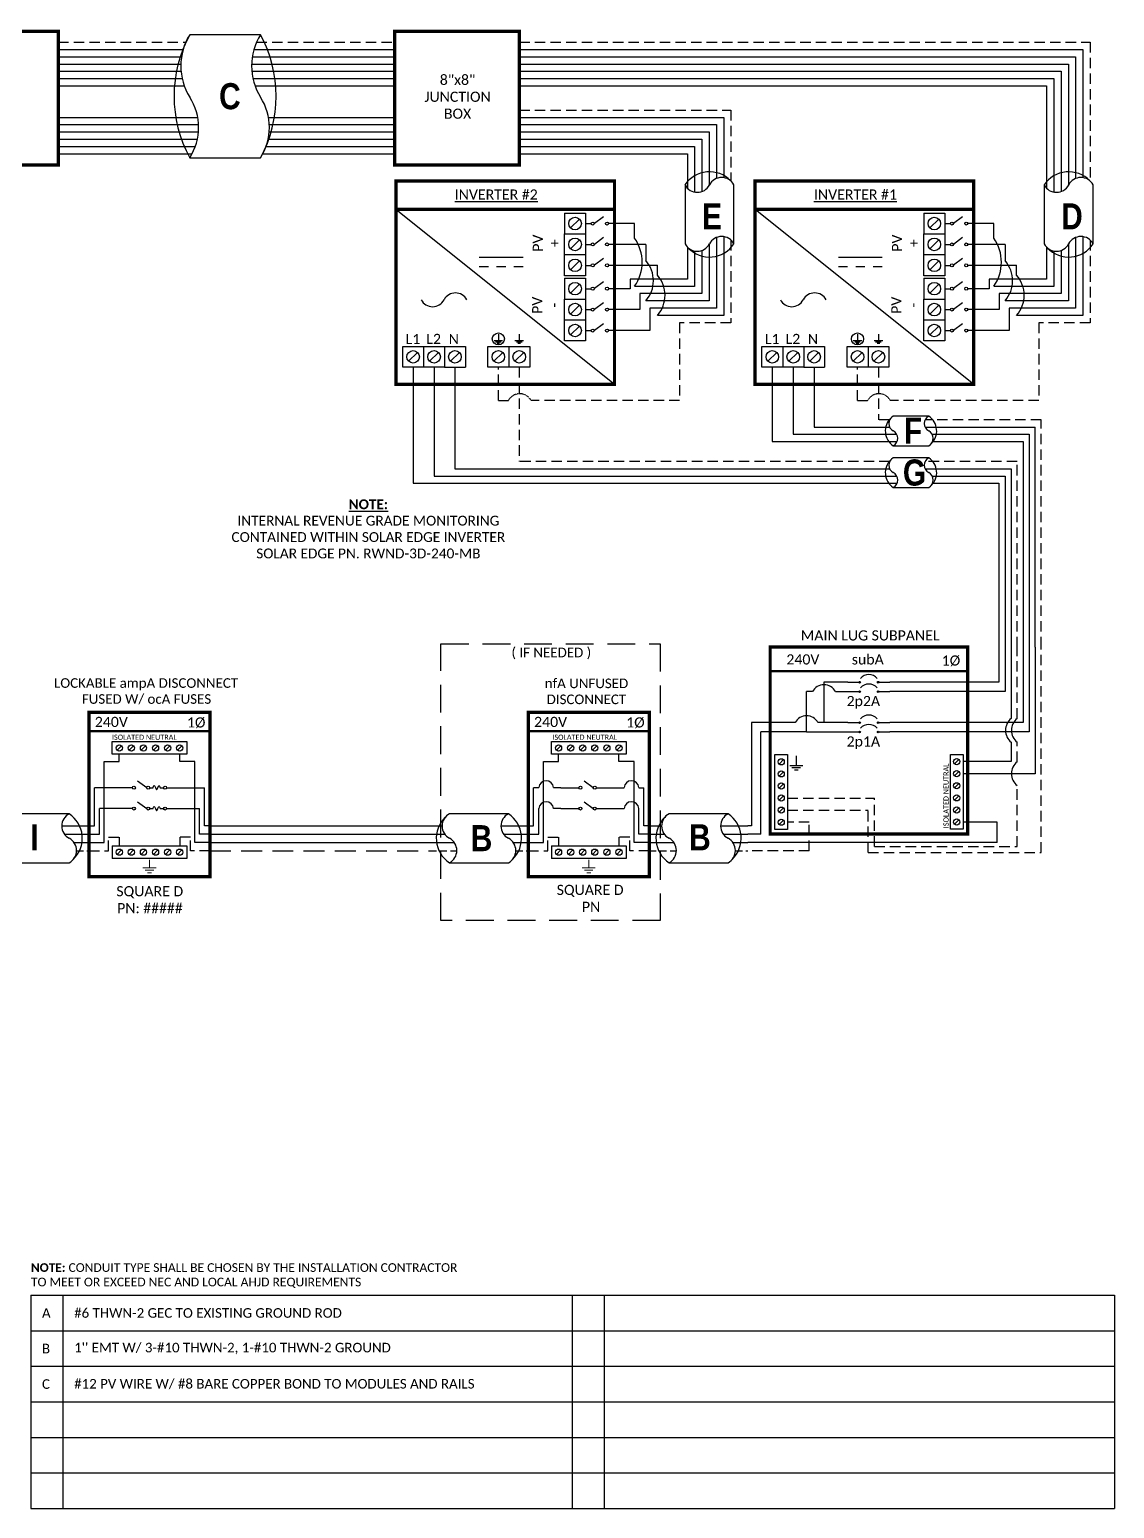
# Model space of a CAD drawing. Header units: feet. Extents: x 17955 to 18586, y 14547 to 15104.
# Drawn here: x 18195 to 18586, y 14547 to 15080 of the extents above; entities that cross this region are included whole.
import ezdxf

# ---------------------------------------------------------------- set-up
doc = ezdxf.new("R2010")
doc.units = ezdxf.units.FT
doc.header["$MEASUREMENT"] = 0
doc.linetypes.add('DASHED', pattern=[0.75, 0.5, -0.25])
doc.linetypes.add('HIDDEN', pattern=[0.375, 0.25, -0.125])
for name, color, linetype in [('ONE LINE BLOCKS', 7, 'Continuous'), ('TABLES', 7, 'Continuous'), ('TEXT', 7, 'Continuous'), ('Z - TITLEBLOCK TXT', 7, 'Continuous')]:
    doc.layers.add(name, color=color, linetype=linetype)
doc.styles.add('ONE LINE TXT', font='techb___.ttf')
doc.styles.get("Standard").update_dxf_attribs({"font": 'calibri.ttf'})

# ---------------------------------------------------------------- blocks, each defined once
blk = doc.blocks.new('2inverterSub')
at = {"layer": 'ONE LINE BLOCKS', "linetype": 'Continuous'}
h = blk.add_hatch(color=1, dxfattribs=at)
h.dxf.hatch_style = 1
edge = h.paths.add_edge_path()
edge.add_arc((40.28, 60.73), 0.291, 0, 360)
h = blk.add_hatch(color=1, dxfattribs=at)
h.dxf.hatch_style = 1
edge = h.paths.add_edge_path()
edge.add_arc((46.96, 60.73), 0.291, 0, 360)
h = blk.add_hatch(color=1, dxfattribs=at)
h.dxf.hatch_style = 1
edge = h.paths.add_edge_path()
edge.add_arc((40.28, 57.35), 0.291, 0, 360)
h = blk.add_hatch(color=1, dxfattribs=at)
h.dxf.hatch_style = 1
edge = h.paths.add_edge_path()
edge.add_arc((46.96, 57.35), 0.291, 0, 360)
h = blk.add_hatch(color=1, dxfattribs=at)
h.dxf.hatch_style = 1
edge = h.paths.add_edge_path()
edge.add_arc((40.28, 46.17), 0.291, 0, 360)
h = blk.add_hatch(color=1, dxfattribs=at)
h.dxf.hatch_style = 1
edge = h.paths.add_edge_path()
edge.add_arc((40.28, 42.79), 0.291, 0, 360)
h = blk.add_hatch(color=1, dxfattribs=at)
h.dxf.hatch_style = 1
edge = h.paths.add_edge_path()
edge.add_arc((46.96, 46.17), 0.291, 0, 360)
h = blk.add_hatch(color=1, dxfattribs=at)
h.dxf.hatch_style = 1
edge = h.paths.add_edge_path()
edge.add_arc((46.96, 42.79), 0.291, 0, 360)
at = {"color": 7, "linetype": 'Continuous'}
for p, q in [((90.5, 73.37), (90.5, 60.73)), ((99.2, 73.37), (99.2, 46.17)), ((36.09, 60.73), (27.43, 60.73)), ((27.43, 60.73), (27.43, 46.17)), ((90.5, 60.73), (51.15, 60.73)), ((17.02, 46.17), (1.34, 46.17)), ((1.34, 46.17), (1.34, 9)), ((36.09, 46.17), (25.26, 46.17)), ((99.2, 46.17), (51.15, 46.17)), ((1.34, 9), (0, 9))]:
    blk.add_line(p, q, dxfattribs=at)
at = {"color": 10, "linetype": 'Continuous'}
for p, q in [((92.67, 73.37), (92.67, 57.35)), ((101.37, 73.37), (101.37, 42.79)), ((21.14, 42.79), (21.14, 57.35)), ((23.31, 57.35), (21.14, 57.35)), ((31.55, 57.35), (36.09, 57.35)), ((92.67, 57.35), (51.15, 57.35)), ((21.14, 42.79), (4.63, 42.79)), ((4.63, 6), (4.63, 42.79)), ((21.14, 42.79), (36.09, 42.79)), ((101.37, 42.79), (51.15, 42.79)), ((4.63, 6), (0, 6))]:
    blk.add_line(p, q, dxfattribs=at)
at = {"color": 253, "linetype": 'Continuous'}
for p, q in [((94.85, 73.37), (94.85, 47.66)), ((103.55, 73.37), (103.55, 27.76)), ((94.85, 39.1), (94.85, 32.11)), ((94.85, 32.11), (77.54, 32.11)), ((103.55, 27.76), (77.54, 27.76)), ((89.88, 10.36), (77.54, 10.36)), ((89.88, 3), (89.88, 10.36)), ((89.88, 3), (0, 3))]:
    blk.add_line(p, q, dxfattribs=at)
at = {"color": 10, "linetype": 'Continuous'}
blk.add_arc((27.43, 55.19), 4.65, 27.6639, 152.3361, dxfattribs=at)
at = {"color": 7, "linetype": 'Continuous'}
blk.add_arc((21.14, 44.01), 4.65, 27.6639, 152.3361, dxfattribs=at)
at = {"color": 253, "linetype": 'Continuous'}
blk.add_arc((98.43, 43.38), 5.58, 129.9215, 230.0785, dxfattribs=at)
at = {"layer": 'ONE LINE BLOCKS', "lineweight": 50}
blk.add_line((8.04, 64.67), (79.2, 64.67), dxfattribs=at)
at = {"layer": 'ONE LINE BLOCKS', "lineweight": 50, "const_width": 1.19}
blk.add_lwpolyline([(8.04, 6.01), (8.04, 73.37), (79.2, 73.37), (79.2, 6.01)], close=True, dxfattribs=at)
at = {"layer": 'TEXT', "color": 92, "linetype": 'HIDDEN', "ltscale": 15}
for p, q in [((97.02, 47.66), (97.02, 73.37)), ((105.72, -0.66), (105.72, 73.37)), ((97.02, 32.03), (97.02, 39.1)), ((97.02, 1.52), (97.02, 23.48)), ((14.31, 18.99), (45.6, 18.99)), ((45.6, 1.52), (45.6, 18.99)), ((14.31, 14.64), (43.39, 14.64)), ((43.39, -0.66), (43.39, 14.64)), ((22.14, 10.28), (14.31, 10.28)), ((22.14, 0), (22.14, 10.28)), ((22.14, 0), (0, 0)), ((45.6, 1.52), (97.02, 1.52)), ((43.39, -0.66), (105.72, -0.66))]:
    blk.add_line(p, q, dxfattribs=at)
at = {"layer": 'TEXT', "color": 92, "linetype": 'HIDDEN', "flags": 128}
for points in [[(17.42, 34.26), (17.42, 30.76)], [(15.08, 30.76), (19.76, 30.76)], [(18.95, 29.89), (15.89, 29.89)], [(18.13, 29.02), (16.7, 29.02)]]:
    blk.add_lwpolyline(points, dxfattribs=at)
at = {"layer": 'TEXT', "color": 92, "linetype": 'Continuous', "ltscale": 4}
for centre in [(100.49, 43.38), (100.49, 27.76)]:
    blk.add_arc(centre, 5.51, 129.059, 230.941, dxfattribs=at)
at = {"layer": 'Z - TITLEBLOCK TXT', "color": 1, "linetype": 'Continuous'}
for p, q in [((9.77, 7.69), (9.77, 34.63)), ((9.77, 34.63), (14.31, 34.63)), ((14.31, 34.63), (14.31, 7.69)), ((73, 7.76), (73, 34.71)), ((73, 34.71), (77.54, 34.71)), ((77.54, 34.71), (77.54, 7.76)), ((14.31, 7.69), (9.77, 7.69)), ((77.54, 7.76), (73, 7.76))]:
    blk.add_line(p, q, dxfattribs=at)
at = {"layer": 'Z - TITLEBLOCK TXT', "color": 4, "linetype": 'Continuous'}
for p, q in [((12.83, 32.82), (11.25, 31.25)), ((76.06, 32.9), (74.49, 31.32)), ((12.83, 28.47), (11.25, 26.9)), ((76.06, 28.54), (74.49, 26.97)), ((12.83, 24.12), (11.25, 22.55)), ((76.06, 24.19), (74.49, 22.62)), ((12.83, 19.77), (11.25, 18.2)), ((76.06, 19.84), (74.49, 18.27)), ((12.83, 15.42), (11.25, 13.85)), ((12.83, 11.07), (11.25, 9.5)), ((76.06, 15.49), (74.49, 13.92)), ((76.06, 11.14), (74.49, 9.57))]:
    blk.add_line(p, q, dxfattribs=at)
at = {"layer": 'Z - TITLEBLOCK TXT', "color": 1, "linetype": 'Continuous', "flags": 128}
for points in [[(36.09, 60.73), (40.28, 60.73)], [(36.09, 60.73), (40.28, 60.73)], [(46.96, 60.73), (51.15, 60.73)], [(36.09, 57.35), (40.28, 57.35)], [(36.09, 57.35), (40.28, 57.35)], [(46.96, 57.35), (51.15, 57.35)], [(36.09, 46.17), (40.28, 46.17)], [(36.09, 46.17), (40.28, 46.17)], [(36.09, 42.79), (40.28, 42.79)], [(36.09, 42.79), (40.28, 42.79)], [(46.96, 46.17), (51.15, 46.17)], [(46.96, 42.79), (51.15, 42.79)]]:
    blk.add_lwpolyline(points, dxfattribs=at)
at = {"layer": 'Z - TITLEBLOCK TXT', "color": 1, "linetype": 'Continuous'}
for centre in [(40.28, 60.73), (46.96, 60.73), (40.28, 57.35), (46.96, 57.35), (40.28, 46.17), (40.28, 42.79), (46.96, 46.17), (46.96, 42.79)]:
    blk.add_circle(centre, 0.291, dxfattribs=at)
at = {"layer": 'Z - TITLEBLOCK TXT', "color": 4, "linetype": 'Continuous'}
for centre in [(12.04, 32.04), (75.27, 32.11), (12.04, 27.69), (75.27, 27.76), (12.04, 23.34), (75.27, 23.41), (12.04, 18.99), (75.27, 19.06), (12.04, 14.64), (12.04, 10.28), (75.27, 14.71), (75.27, 10.36)]:
    blk.add_circle(centre, 1.11, dxfattribs=at)
at = {"layer": 'Z - TITLEBLOCK TXT', "color": 1, "linetype": 'Continuous'}
for centre in [(43.62, 59.53), (43.62, 56.15), (43.62, 44.97), (43.62, 41.59)]:
    blk.add_arc(centre, 3.93, 40.3392, 139.6608, dxfattribs=at)
at = {"layer": 'TABLES', "color": 1, "linetype": 'Continuous'}
for s, p in [('2p2A', (35.59, 52.11)), ('2p1A', (35.59, 37.55))]:
    blk.add_text(s, height=3.658, dxfattribs=at).set_placement(p)
at = {"layer": 'TABLES', "color": 4, "linetype": 'Continuous'}
blk.add_text('ISOLATED NEUTRAL', height=1.8743, rotation=90, dxfattribs=at).set_placement((72.35, 8.12))
at = {"layer": 'TEXT', "color": 1, "attachment_point": 5}
for s, width, gutter_width, insert, char_height in [('MAIN LUG SUBPANEL ', 62.3984, 7.17, (44.08, 77.57), 3.6576), ('240V', 0.1481, 0.75, (19.83, 68.92), 3.658), ('subA', 0.1481, 0.75, (43.21, 68.92), 3.658), ('1Ø', 0.1481, 0.75, (73.19, 68.41), 3.658)]:
    blk.add_mtext_dynamic_manual_height_columns(s, width=width, gutter_width=gutter_width, heights=[0], dxfattribs=dict(at, insert=insert, char_height=char_height))
blk = doc.blocks.new('*U15')
at = {"color": 7, "linetype": 'Continuous'}
for p, q in [((-7.14, 13.31), (-28.39, 13.31)), ((-28.39, -4.31), (-7.14, -4.31))]:
    blk.add_line(p, q, dxfattribs=at)
at = {"color": 7}
for p, q in [((-35.53, 9), (-31.05, 9)), ((-9.81, 9), (0, 9))]:
    blk.add_line(p, q, dxfattribs=at)
at = {"color": 10}
for p, q in [((-35.53, 6), (-30.11, 6)), ((-8.87, 6), (0, 6))]:
    blk.add_line(p, q, dxfattribs=at)
at = {"color": 253}
for p, q in [((-35.53, 3), (-26.66, 3)), ((-5.41, 3), (0, 3))]:
    blk.add_line(p, q, dxfattribs=at)
at = {"color": 92, "linetype": 'HIDDEN', "ltscale": 10}
for p, q in [((-4.48, 0), (0, 0)), ((-35.53, 0), (-25.72, 0))]:
    blk.add_line(p, q, dxfattribs=at)
at = {"color": 7, "linetype": 'Continuous'}
for centre, start, end in [((-22.54, 4.5), 133.9732, 236.4265), ((-12.99, 4.5), 313.9732, 56.4265)]:
    blk.add_arc(centre, 10.58, start, end, dxfattribs=at)
at = {"linetype": 'Continuous'}
for centre, start, end in [((-26.08, 8.91), 117.6639, 242.3361), ((-4.83, 8.91), 117.6639, 242.3361), ((-30.7, 0.09), 297.6639, 62.3361), ((-9.45, 0.09), 297.6639, 62.3361)]:
    blk.add_arc(centre, 4.98, start, end, dxfattribs=at)
blk = doc.blocks.new('*U22')
at = {"color": 7, "linetype": 'Continuous'}
for p, q in [((-7.14, 13.31), (-28.39, 13.31)), ((-28.39, -4.31), (-7.14, -4.31))]:
    blk.add_line(p, q, dxfattribs=at)
at = {"color": 7}
for p, q in [((-35.53, 9), (-31.05, 9)), ((-9.81, 9), (0, 9))]:
    blk.add_line(p, q, dxfattribs=at)
at = {"color": 10}
for p, q in [((-35.53, 6), (-30.11, 6)), ((-8.87, 6), (0, 6))]:
    blk.add_line(p, q, dxfattribs=at)
at = {"color": 253}
for p, q in [((-35.53, 3), (-26.66, 3)), ((-5.41, 3), (0, 3))]:
    blk.add_line(p, q, dxfattribs=at)
at = {"color": 92, "linetype": 'HIDDEN', "ltscale": 10}
for p, q in [((-4.48, 0), (0, 0)), ((-35.53, 0), (-25.72, 0))]:
    blk.add_line(p, q, dxfattribs=at)
at = {"color": 7, "linetype": 'Continuous'}
for centre, start, end in [((-22.54, 4.5), 133.9732, 236.4265), ((-12.99, 4.5), 313.9732, 56.4265)]:
    blk.add_arc(centre, 10.58, start, end, dxfattribs=at)
at = {"linetype": 'Continuous'}
for centre, start, end in [((-26.08, 8.91), 117.6639, 242.3361), ((-4.83, 8.91), 117.6639, 242.3361), ((-30.7, 0.09), 297.6639, 62.3361), ((-9.45, 0.09), 297.6639, 62.3361)]:
    blk.add_arc(centre, 4.98, start, end, dxfattribs=at)
blk = doc.blocks.new('*U23')
at = {"lineweight": 50}
blk.add_line((-43.61, 43.06), (0, 43.06), dxfattribs=at)
at = {"color": 1, "linetype": 'Continuous'}
for p, q in [((-35.27, 34.78), (-35.27, 39.32)), ((-35.27, 39.32), (-8.32, 39.32)), ((-8.32, 39.32), (-8.32, 34.78)), ((-8.32, 34.78), (-35.27, 34.78)), ((-26.07, 25.18), (-22.81, 22.74)), ((-21.73, 22.73), (-20.49, 22.73)), ((-17.94, 22.73), (-16.7, 22.73)), ((-26.07, 17.65), (-22.81, 15.2)), ((-21.73, 15.2), (-20.49, 15.2)), ((-17.94, 15.2), (-16.7, 15.2)), ((-35.27, 1.76), (-8.32, 1.76)), ((-35.27, 1.76), (-35.27, -2.78)), ((-8.32, 1.76), (-8.32, -2.78)), ((-8.32, -2.78), (-35.27, -2.78))]:
    blk.add_line(p, q, dxfattribs=at)
at = {"color": 4, "linetype": 'Continuous'}
for p, q in [((-31.89, 37.83), (-33.46, 36.26)), ((-27.53, 37.83), (-29.11, 36.26)), ((-23.18, 37.83), (-24.76, 36.26)), ((-18.83, 37.83), (-20.41, 36.26)), ((-14.48, 37.83), (-16.06, 36.26)), ((-10.13, 37.83), (-11.7, 36.26)), ((-31.89, 0.28), (-33.46, -1.3)), ((-27.53, 0.28), (-29.11, -1.3)), ((-23.18, 0.28), (-24.76, -1.3)), ((-18.83, 0.28), (-20.41, -1.3)), ((-14.48, 0.28), (-16.06, -1.3)), ((-10.13, 0.28), (-11.7, -1.3))]:
    blk.add_line(p, q, dxfattribs=at)
at = {"color": 253, "linetype": 'Continuous'}
for p, q in [((-38.16, 3), (-38.16, 32.17)), ((-38.16, 32.17), (-32.67, 32.17)), ((-32.67, 32.17), (-32.67, 34.78)), ((-10.92, 32.17), (-10.92, 34.78)), ((-5.43, 32.17), (-10.92, 32.17)), ((-5.43, 3), (-5.43, 32.17)), ((-43.61, 3), (-38.16, 3)), ((0, 3), (-5.43, 3))]:
    blk.add_line(p, q, dxfattribs=at)
at = {"color": 7, "linetype": 'Continuous'}
for p, q in [((-27.97, 22.73), (-41.66, 22.73)), ((-41.66, 9), (-41.66, 22.73)), ((-15.62, 22.73), (-1.93, 22.73)), ((-1.93, 9), (-1.93, 22.73))]:
    blk.add_line(p, q, dxfattribs=at)
at = {"color": 10, "linetype": 'Continuous'}
for p, q in [((-27.97, 15.2), (-39.8, 15.2)), ((-39.8, 6), (-39.8, 15.2)), ((-15.62, 15.2), (-3.79, 15.19)), ((-3.79, 6), (-3.79, 15.2)), ((-43.61, 6), (-39.8, 6)), ((0, 6), (-3.79, 6))]:
    blk.add_line(p, q, dxfattribs=at)
at = {"color": 7}
for p, q in [((-43.61, 9), (-41.66, 9)), ((0, 9), (-1.93, 9))]:
    blk.add_line(p, q, dxfattribs=at)
at = {"color": 92, "linetype": 'HIDDEN', "ltscale": 15}
for p, q in [((-43.61, 0), (-36.58, 0)), ((-36.58, 0), (-36.58, 4.9)), ((-36.58, 4.9), (-32.67, 4.9)), ((-32.67, 4.9), (-32.67, 1.76)), ((-7.01, 4.9), (-10.92, 4.9)), ((-10.92, 4.9), (-10.92, 1.76)), ((-7.01, 0), (-7.01, 4.9)), ((0, 0), (-7.01, 0))]:
    blk.add_line(p, q, dxfattribs=at)
at = {"lineweight": 50, "const_width": 1.19}
blk.add_lwpolyline([(-43.61, -9.34), (-43.61, 49.84), (0, 49.84), (0, -9.34)], close=True, dxfattribs=at)
at = {"color": 92, "linetype": 'Continuous', "lineweight": 5, "ltscale": 0.05, "flags": 128}
for points in [[(-21.8, -3.32), (-21.8, -6.17)], [(-24.14, -6.17), (-19.45, -6.17)], [(-20.27, -7.03), (-23.32, -7.03)], [(-21.08, -7.9), (-22.51, -7.9)]]:
    blk.add_lwpolyline(points, dxfattribs=at)
at = {"color": 4, "linetype": 'Continuous'}
for centre in [(-32.67, 37.05), (-28.32, 37.05), (-23.97, 37.05), (-19.62, 37.05), (-15.27, 37.05), (-10.92, 37.05), (-32.67, -0.51), (-28.32, -0.51), (-23.97, -0.51), (-19.62, -0.51), (-15.27, -0.51), (-10.92, -0.51)]:
    blk.add_circle(centre, 1.11, dxfattribs=at)
at = {"color": 1, "linetype": 'Continuous'}
for centre in [(-27.43, 22.73), (-22.27, 22.73), (-16.16, 22.73), (-27.43, 15.2), (-22.27, 15.2), (-16.16, 15.19)]:
    blk.add_circle(centre, 0.541, dxfattribs=at)
for points in [[(-20.49, 22.73), (-20.12, 23.49), (-19.22, 21.97), (-18.39, 23.49), (-17.94, 22.73)], [(-20.49, 15.2), (-20.12, 15.96), (-19.22, 14.43), (-18.39, 15.96), (-17.94, 15.2)]]:
    blk.add_spline(points, degree=3, dxfattribs=at)
at = {"color": 7}
blk.add_blockref('*U22', (-43.61, 0), dxfattribs=at)
at = {"color": 4, "linetype": 'Continuous'}
blk.add_text('ISOLATED NEUTRAL', height=1.8743, dxfattribs=at).set_placement((-35.32, 39.97))
at = {"color": 1}
for s, width, gutter_width, heights, insert, char_height, attachment_point in [('\\A1;\\pi2.6661;LOCKABLE ampA DISCONNECT \\P\\pi12.722;FUSED W/ ocA FUSES', 71.8931, 92.23, [18.56], (-58.88, 62.16), 3.4544, 1), ('240V', 0.1481, 0.75, [0], (-35.55, 46.4), 3.658, 5), ('1Ø', 0.1481, 0.75, [0], (-4.98, 46.1), 3.658, 5), ('\\A1;\\pi5.5987,t23.887;SQUARE D\\P\\pi5.8899,t24.178;PN: #####', 35.0816, 28.88, [13.54], (-39.35, -12.75), 3.6576, 1)]:
    blk.add_mtext_dynamic_manual_height_columns(s, width=width, gutter_width=gutter_width, heights=heights, dxfattribs=dict(at, insert=insert, char_height=char_height, attachment_point=attachment_point))
blk = doc.blocks.new('unfusedDisconnect')
at = {"lineweight": 50}
blk.add_line((-43.61, 43.06), (0, 43.06), dxfattribs=at)
at = {"color": 1, "linetype": 'Continuous'}
for p, q in [((-35.27, 34.78), (-35.27, 39.32)), ((-35.27, 39.32), (-8.32, 39.32)), ((-8.32, 39.32), (-8.32, 34.78)), ((-8.32, 34.78), (-35.27, 34.78)), ((-31.89, 22.73), (-25.32, 22.73)), ((-23.43, 25.18), (-20.16, 22.74)), ((-19.08, 22.73), (-11.7, 22.73)), ((-23.43, 17.65), (-20.16, 15.2)), ((-31.89, 15.2), (-25.32, 15.2)), ((-19.08, 15.2), (-11.7, 15.19)), ((-35.27, 1.76), (-8.32, 1.76)), ((-35.27, 1.76), (-35.27, -2.78)), ((-8.32, 1.76), (-8.32, -2.78)), ((-8.32, -2.78), (-35.27, -2.78))]:
    blk.add_line(p, q, dxfattribs=at)
at = {"color": 4, "linetype": 'Continuous'}
for p, q in [((-31.89, 37.83), (-33.46, 36.26)), ((-27.53, 37.83), (-29.11, 36.26)), ((-23.18, 37.83), (-24.76, 36.26)), ((-18.83, 37.83), (-20.41, 36.26)), ((-14.48, 37.83), (-16.06, 36.26)), ((-10.13, 37.83), (-11.7, 36.26)), ((-31.89, 0.28), (-33.46, -1.3)), ((-27.53, 0.28), (-29.11, -1.3)), ((-23.18, 0.28), (-24.76, -1.3)), ((-18.83, 0.28), (-20.41, -1.3)), ((-14.48, 0.28), (-16.06, -1.3)), ((-10.13, 0.28), (-11.7, -1.3))]:
    blk.add_line(p, q, dxfattribs=at)
at = {"color": 253, "linetype": 'Continuous'}
for p, q in [((-38.16, 3), (-38.16, 32.17)), ((-38.16, 32.17), (-32.67, 32.17)), ((-32.67, 32.17), (-32.67, 34.78)), ((-10.92, 32.17), (-10.92, 34.78)), ((-5.43, 32.17), (-10.92, 32.17)), ((-5.43, 3), (-5.43, 32.17)), ((-43.61, 3), (-38.16, 3)), ((0, 3), (-5.43, 3))]:
    blk.add_line(p, q, dxfattribs=at)
at = {"color": 7, "linetype": 'Continuous'}
for p, q in [((-41.66, 9), (-41.66, 22.73)), ((-39.8, 22.73), (-41.66, 22.73)), ((-31.89, 22.73), (-34.52, 22.73)), ((-11.7, 22.73), (-9.07, 22.73)), ((-3.79, 22.73), (-1.93, 22.73)), ((-1.93, 9), (-1.93, 22.73))]:
    blk.add_line(p, q, dxfattribs=at)
at = {"color": 10, "linetype": 'Continuous'}
for p, q in [((-39.8, 6), (-39.8, 15.2)), ((-31.89, 15.2), (-34.52, 15.2)), ((-11.7, 15.2), (-9.07, 15.2)), ((-3.79, 6), (-3.79, 15.2)), ((-43.61, 6), (-39.8, 6)), ((0, 6), (-3.79, 6))]:
    blk.add_line(p, q, dxfattribs=at)
at = {"color": 7}
for p, q in [((-43.61, 9), (-41.66, 9)), ((0, 9), (-1.93, 9))]:
    blk.add_line(p, q, dxfattribs=at)
at = {"color": 92, "linetype": 'HIDDEN', "ltscale": 15}
for p, q in [((-43.61, 0), (-36.58, 0)), ((-36.58, 0), (-36.58, 4.9)), ((-36.58, 4.9), (-32.67, 4.9)), ((-32.67, 4.9), (-32.67, 1.76)), ((-7.01, 4.9), (-10.92, 4.9)), ((-10.92, 4.9), (-10.92, 1.76)), ((-7.01, 0), (-7.01, 4.9)), ((0, 0), (-7.01, 0))]:
    blk.add_line(p, q, dxfattribs=at)
at = {"lineweight": 50, "const_width": 1.19}
blk.add_lwpolyline([(-43.61, -9.34), (-43.61, 49.84), (0, 49.84), (0, -9.34)], close=True, dxfattribs=at)
at = {"color": 92, "linetype": 'Continuous', "lineweight": 5, "ltscale": 0.05, "flags": 128}
for points in [[(-21.8, -3.32), (-21.8, -6.17)], [(-24.14, -6.17), (-19.45, -6.17)], [(-20.27, -7.03), (-23.32, -7.03)], [(-21.08, -7.9), (-22.51, -7.9)]]:
    blk.add_lwpolyline(points, dxfattribs=at)
at = {"color": 4, "linetype": 'Continuous'}
for centre in [(-32.67, 37.05), (-28.32, 37.05), (-23.97, 37.05), (-19.62, 37.05), (-15.27, 37.05), (-10.92, 37.05), (-32.67, -0.51), (-28.32, -0.51), (-23.97, -0.51), (-19.62, -0.51), (-15.27, -0.51), (-10.92, -0.51)]:
    blk.add_circle(centre, 1.11, dxfattribs=at)
at = {"color": 1, "linetype": 'Continuous'}
for centre in [(-24.78, 22.73), (-19.62, 22.73), (-24.78, 15.2), (-19.62, 15.2)]:
    blk.add_circle(centre, 0.541, dxfattribs=at)
at = {"color": 7, "linetype": 'Continuous'}
for centre in [(-37.16, 22.58), (-6.43, 22.58)]:
    blk.add_arc(centre, 2.64, 3.2819, 176.7181, dxfattribs=at)
at = {"color": 10, "linetype": 'Continuous'}
for centre in [(-37.16, 15.04), (-6.43, 15.04)]:
    blk.add_arc(centre, 2.64, 3.2819, 176.7181, dxfattribs=at)
at = {"color": 4, "linetype": 'Continuous'}
blk.add_text('ISOLATED NEUTRAL', height=1.8743, dxfattribs=at).set_placement((-34.91, 39.97))
at = {"color": 1}
for s, width, gutter_width, heights, insert, char_height, attachment_point in [('\\A1;\\pi17.559;nfA UNFUSED\\P\\pi18.229;DISCONNECT', 64.922, 0, [11.89], (-55.21, 62.04), 3.4544, 1), ('240V', 0.1481, 0.75, [0], (-35.55, 46.4), 3.658, 5), ('1Ø', 0.1481, 0.75, [0], (-4.98, 46.1), 3.658, 5), ('\\A1;\\pi13.903,t32.191;SQUARE D\\P\\pi22.981,t41.269;PN', 51.6906, 0.203, [45.94], (-47.25, -12.27), 3.6576, 1)]:
    blk.add_mtext_dynamic_manual_height_columns(s, width=width, gutter_width=gutter_width, heights=heights, dxfattribs=dict(at, insert=insert, char_height=char_height, attachment_point=attachment_point))
blk = doc.blocks.new('*U20')
at = {"color": 10, "linetype": 'DASHED', "ltscale": 20}
blk.add_lwpolyline([(-75.05, 74.56), (3.97, 74.56), (3.97, -25.17), (-75.05, -25.17)], close=True, dxfattribs=at)
at = {"color": 7}
for name, p in [('unfusedDisconnect', (0, 0)), ('*U15', (-43.61, 0))]:
    blk.add_blockref(name, p, dxfattribs=at)
at = {"color": 10, "insert": (-50.86, 73.16), "char_height": 3.4544, "attachment_point": 1}
blk.add_mtext_dynamic_manual_height_columns('\\A1;\\pi1.2092;( IF NEEDED )', width=30.7523, gutter_width=0, heights=[6.58], dxfattribs=at)
at = {"color": 1, "linetype": 'Continuous', "insert": (-64.3, 9.22), "char_height": 9.3833, "attachment_point": 1, "style": 'ONE LINE TXT'}
blk.add_mtext_dynamic_manual_height_columns('{\\W1;\\C256;B}', width=0.1385, gutter_width=2.13, heights=[0], dxfattribs=at)
blk = doc.blocks.new('*U27')
at = {"color": 7}
blk.add_line((-79.14, 9), (0, 9), dxfattribs=at)
at = {"color": 10}
blk.add_line((-79.14, 6), (0, 6), dxfattribs=at)
at = {"color": 253}
blk.add_line((-79.14, 3), (0, 3), dxfattribs=at)
at = {"color": 92, "linetype": 'DASHED', "ltscale": 15}
blk.add_line((-79.14, 0), (0, 0), dxfattribs=at)
at = {"color": 1, "insert": (-22.08, 115.96), "char_height": 3.5433, "attachment_point": 5}
blk.add_mtext_dynamic_manual_height_columns('{\\fCalibri|b1|i0|c0|p34;\\LNOTE:\\P}INTERNAL REVENUE GRADE MONITORING\\PCONTAINED WITHIN SOLAR EDGE INVERTER\\PSOLAR EDGE PN. RWND-3D-240-MB', width=99.534, gutter_width=7.17, heights=[0], dxfattribs=at)
blk = doc.blocks.new('*T19')
at = {"linetype": 'ByBlock', "lineweight": -2, "transparency": 16777216}
for p, q in [((0, 0), (390.51, 0)), ((0, 0), (0, -76.8)), ((11.58, 0), (11.58, -76.8)), ((195.1, 0), (195.1, -76.8)), ((206.68, 0), (206.68, -76.8)), ((390.51, 0), (390.51, -76.8)), ((0, -12.8), (390.51, -12.8)), ((0, -25.61), (390.51, -25.61)), ((0, -38.41), (390.51, -38.41)), ((0, -51.22), (390.51, -51.22)), ((0, -64.02), (390.51, -64.02)), ((0, -76.8), (390.51, -76.8))]:
    blk.add_line(p, q, dxfattribs=at)
at = {"color": 0, "linetype": 'Continuous', "transparency": 16777216, "char_height": 3.4544, "attachment_point": 4}
for s, insert, width in [('{\\fCalibri|b0|i0|c0;A', (4.06, -6.4), 3.4544), ('{\\fCalibri|b0|i0|c0;#6 THWN-2 GEC TO EXISTING GROUND ROD', (15.65, -6.4), 175.3856), ('{\\fCalibri|b0|i0|c0;', (199.16, -6.4), 3.4544), ('{\\fCalibri|b0|i0|c0;', (210.74, -6.4), 175.7027), ('{\\fCalibri|b0|i0|c0;B', (4.06, -19.21), 3.4544), ("{\\fCalibri|b0|i0|c0;1'' EMT W/ 3-#10 THWN-2, 1-#10 THWN-2 GROUND", (15.65, -19.21), 175.3856), ('{\\fCalibri|b0|i0|c0;', (199.16, -19.21), 3.4544), ('{\\fCalibri|b0|i0|c0;', (210.74, -19.21), 175.7027), ('{\\fCalibri|b0|i0|c0;C', (4.06, -32.01), 3.4544), ('{\\fCalibri|b0|i0|c0;#12 PV WIRE W/ #8 BARE COPPER BOND TO MODULES AND RAILS', (15.65, -32.01), 175.3856), ('{\\fCalibri|b0|i0|c0;', (199.16, -32.01), 3.4544), ('{\\fCalibri|b0|i0|c0;', (210.74, -32.01), 175.7027), ('{\\fCalibri|b0|i0|c0;', (4.06, -44.82), 3.4544), ('{\\fCalibri|b0|i0|c0;', (15.65, -44.82), 175.3856), ('{\\fCalibri|b0|i0|c0;', (199.16, -44.82), 3.4544), ('{\\fCalibri|b0|i0|c0;', (210.74, -44.82), 175.7027), ('{\\fCalibri|b0|i0|c0;', (4.06, -57.62), 3.4544), ('{\\fCalibri|b0|i0|c0;', (15.65, -57.62), 175.3856), ('{\\fCalibri|b0|i0|c0;', (199.16, -57.62), 3.4544), ('{\\fCalibri|b0|i0|c0;', (210.74, -57.62), 175.7027), ('{\\fCalibri|b0|i0|c0;', (4.06, -70.41), 3.4544), ('{\\fCalibri|b0|i0|c0;', (15.65, -70.41), 175.3856), ('{\\fCalibri|b0|i0|c0;', (199.16, -70.41), 3.4544), ('{\\fCalibri|b0|i0|c0;', (210.74, -70.41), 175.7027)]:
    blk.add_mtext(s, dxfattribs=dict(at, insert=insert, width=width))

msp = doc.modelspace()

# ---------------------------------------------------------------- linework, layer by layer
at = {"color": 7, "linetype": 'Continuous'}
for p, q in [((18278.11, 15078.32), (18252.62, 15078.32)), ((18205.22, 15070.37), (18249.67, 15070.37)), ((18275.17, 15070.37), (18326.52, 15070.37)), ((18371.38, 15070.37), (18571.85, 15070.37)), ((18571.85, 15070.37), (18571.85, 15026.48)), ((18205.22, 15065.12), (18249.51, 15065.12)), ((18275, 15065.12), (18326.52, 15065.12)), ((18371.38, 15065.12), (18566.61, 15065.12)), ((18566.61, 15065.12), (18566.61, 15021.81)), ((18205.22, 15059.88), (18250.66, 15059.88)), ((18276.16, 15059.88), (18326.52, 15059.88)), ((18371.38, 15059.88), (18561.36, 15059.88)), ((18561.36, 15059.88), (18561.36, 15023.02)), ((18205.22, 15045.9), (18255.79, 15045.9)), ((18281.28, 15045.9), (18326.52, 15045.9)), ((18371.38, 15045.9), (18442.42, 15045.9)), ((18442.42, 15045.9), (18442.42, 15026.48)), ((18205.22, 15040.65), (18255.36, 15040.65)), ((18280.86, 15040.65), (18326.52, 15040.65)), ((18371.38, 15040.65), (18437.18, 15040.65)), ((18437.18, 15040.65), (18437.18, 15021.81)), ((18205.22, 15035.41), (18253.45, 15035.41)), ((18252.62, 15033.99), (18278.11, 15033.99)), ((18278.94, 15035.41), (18326.52, 15035.41)), ((18371.38, 15035.41), (18431.93, 15035.41)), ((18431.93, 15035.41), (18431.93, 15023.02)), ((18431.09, 15024.19), (18431.09, 15002.94)), ((18448.72, 15002.94), (18448.72, 15024.19)), ((18560.52, 15024.19), (18560.52, 15002.94)), ((18578.15, 15002.94), (18578.15, 15024.19)), ((18405.68, 14952.33), (18326.9, 15015.35)), ((18535.11, 14952.33), (18456.34, 15015.35)), ((18442.42, 15005.23), (18442.42, 14979.79)), ((18571.85, 15005.23), (18571.85, 14979.79)), ((18431.93, 15001.78), (18431.93, 14990.27)), ((18437.18, 15000.57), (18437.18, 14985.03)), ((18561.36, 15001.78), (18561.36, 14990.27)), ((18566.61, 15000.57), (18566.61, 14985.03)), ((18372.73, 14998.09), (18356.96, 14998.09)), ((18360.25, 14994.68), (18356.96, 14994.68)), ((18366.49, 14994.68), (18363.2, 14994.68)), ((18372.73, 14994.68), (18369.43, 14994.68)), ((18502.16, 14998.09), (18486.39, 14998.09)), ((18489.69, 14994.68), (18486.39, 14994.68)), ((18495.92, 14994.68), (18492.63, 14994.68)), ((18502.16, 14994.68), (18498.86, 14994.68)), ((18431.93, 14990.27), (18411.27, 14990.27)), ((18411.27, 14990.27), (18411.27, 14986.8)), ((18561.36, 14990.27), (18540.7, 14990.27)), ((18540.7, 14990.27), (18540.7, 14986.8)), ((18411.27, 14986.8), (18403.53, 14986.8)), ((18437.18, 14985.03), (18414.85, 14985.03)), ((18414.85, 14985.03), (18414.85, 14979.27)), ((18445.04, 14987.65), (18445.04, 14987.65)), ((18540.7, 14986.8), (18532.96, 14986.8)), ((18566.61, 14985.03), (18544.28, 14985.03)), ((18544.28, 14985.03), (18544.28, 14979.27)), ((18574.47, 14987.65), (18574.47, 14987.65)), ((18414.85, 14979.27), (18403.53, 14979.27)), ((18442.42, 14979.79), (18418.43, 14979.79)), ((18418.43, 14979.79), (18418.43, 14971.73)), ((18544.28, 14979.27), (18532.96, 14979.27)), ((18571.85, 14979.79), (18547.86, 14979.79)), ((18547.86, 14979.79), (18547.86, 14971.73)), ((18418.43, 14971.73), (18403.53, 14971.73)), ((18547.86, 14971.73), (18532.96, 14971.73)), ((18333.12, 14958.5), (18333.12, 14916.68)), ((18462.55, 14958.5), (18462.55, 14931.7)), ((18518.93, 14940.86), (18506.12, 14940.86)), ((18462.55, 14931.7), (18507.48, 14931.7)), ((18506.12, 14930.23), (18518.93, 14930.23)), ((18520.29, 14931.7), (18552.93, 14931.7)), ((18552.93, 14931.7), (18552.93, 14857.67)), ((18518.93, 14925.84), (18506.12, 14925.84)), ((18333.12, 14916.68), (18507.48, 14916.68)), ((18506.12, 14915.2), (18518.93, 14915.2)), ((18520.29, 14916.68), (18544.23, 14916.68)), ((18544.23, 14916.68), (18544.23, 14857.67))]:
    msp.add_line(p, q, dxfattribs=at)
at = {"color": 10, "linetype": 'Continuous'}
for p, q in [((18205.22, 15073), (18250.14, 15073)), ((18275.75, 15072.99), (18326.52, 15072.99)), ((18371.38, 15072.99), (18574.48, 15072.99)), ((18574.48, 15072.99), (18574.47, 15026.8)), ((18205.22, 15067.75), (18249.43, 15067.75)), ((18274.92, 15067.75), (18326.51, 15067.75)), ((18371.38, 15067.75), (18569.23, 15067.75)), ((18569.23, 15067.75), (18569.23, 15023.99)), ((18205.22, 15062.5), (18249.91, 15062.5)), ((18275.4, 15062.5), (18326.52, 15062.5)), ((18371.38, 15062.5), (18563.99, 15062.5)), ((18563.99, 15062.5), (18563.99, 15021.61)), ((18205.22, 15048.53), (18255.49, 15048.52)), ((18280.98, 15048.52), (18326.52, 15048.52)), ((18371.38, 15048.52), (18445.04, 15048.52)), ((18445.04, 15048.52), (18445.04, 15026.8)), ((18205.22, 15043.27), (18255.75, 15043.27)), ((18281.24, 15043.27), (18326.52, 15043.27)), ((18371.38, 15043.27), (18439.8, 15043.27)), ((18439.8, 15043.27), (18439.8, 15023.99)), ((18205.22, 15038.03), (18254.61, 15038.03)), ((18280.11, 15038.03), (18326.52, 15038.03)), ((18371.38, 15038.03), (18434.55, 15038.03)), ((18434.55, 15038.03), (18434.55, 15021.61)), ((18412.91, 15010.28), (18403.53, 15010.28)), ((18412.91, 15005.02), (18412.91, 15010.28)), ((18542.34, 15010.28), (18532.96, 15010.28)), ((18542.34, 15005.02), (18542.34, 15010.28)), ((18445.04, 15005.55), (18445.04, 14977.17)), ((18574.47, 15005.55), (18574.47, 14977.17)), ((18416.97, 15002.75), (18403.53, 15002.75)), ((18416.97, 15002.75), (18416.97, 14996.92)), ((18434.55, 15000.37), (18434.55, 14987.65)), ((18439.8, 15002.75), (18439.8, 14982.41)), ((18546.4, 15002.75), (18532.96, 15002.75)), ((18546.4, 15002.75), (18546.4, 14996.92)), ((18563.99, 15000.37), (18563.99, 14987.65)), ((18569.23, 15002.75), (18569.23, 14982.41)), ((18421.16, 14995.21), (18403.53, 14995.21)), ((18421.16, 14991.68), (18421.16, 14995.26)), ((18550.59, 14995.21), (18532.96, 14995.21)), ((18550.59, 14991.68), (18550.59, 14995.26)), ((18434.55, 14987.65), (18412.91, 14987.65)), ((18563.99, 14987.65), (18542.34, 14987.65)), ((18439.8, 14982.41), (18416.97, 14982.41)), ((18569.23, 14982.41), (18546.4, 14982.41)), ((18445.04, 14977.17), (18421.16, 14977.17)), ((18574.47, 14977.17), (18550.59, 14977.17)), ((18340.66, 14958.5), (18340.66, 14919.31)), ((18470.09, 14958.5), (18470.09, 14934.33)), ((18470.09, 14934.33), (18507.35, 14934.33)), ((18520.17, 14934.33), (18555.1, 14934.33)), ((18555.1, 14934.33), (18555.1, 14857.67)), ((18340.66, 14919.31), (18507.35, 14919.31)), ((18520.17, 14919.31), (18546.4, 14919.31)), ((18546.4, 14919.31), (18546.4, 14857.67))]:
    msp.add_line(p, q, dxfattribs=at)
at = {"color": 1, "linetype": 'Continuous'}
for p, q in [((18387.72, 15014.05), (18395.25, 15014.05)), ((18387.72, 15014.05), (18387.72, 15006.51)), ((18395.25, 15014.05), (18395.25, 15006.51)), ((18395.25, 15010.28), (18397.29, 15010.28)), ((18401.68, 15012.74), (18398.42, 15010.3)), ((18517.15, 15014.05), (18524.69, 15014.05)), ((18517.15, 15014.05), (18517.15, 15006.51)), ((18524.69, 15014.05), (18524.69, 15006.51)), ((18524.69, 15010.28), (18526.72, 15010.28)), ((18531.11, 15012.74), (18527.85, 15010.3)), ((18387.72, 14991.44), (18387.72, 15006.51)), ((18387.72, 15006.51), (18395.25, 15006.51)), ((18387.72, 14991.44), (18387.72, 15006.51)), ((18395.25, 15006.51), (18395.25, 14991.44)), ((18395.25, 15006.51), (18395.25, 14998.98)), ((18401.68, 15005.21), (18398.42, 15002.76)), ((18517.15, 14991.44), (18517.15, 15006.51)), ((18517.15, 15006.51), (18524.69, 15006.51)), ((18517.15, 14991.44), (18517.15, 15006.51)), ((18524.69, 15006.51), (18524.69, 14991.44)), ((18524.69, 15006.51), (18524.69, 14998.98)), ((18531.11, 15005.21), (18527.85, 15002.76)), ((18395.25, 15002.75), (18397.29, 15002.75)), ((18524.69, 15002.75), (18526.72, 15002.75)), ((18395.25, 14998.98), (18387.72, 14998.98)), ((18395.25, 14995.21), (18397.29, 14995.21)), ((18401.68, 14997.67), (18398.42, 14995.23)), ((18524.69, 14998.98), (18517.15, 14998.98)), ((18524.69, 14995.21), (18526.72, 14995.21)), ((18531.11, 14997.67), (18527.85, 14995.23)), ((18395.25, 14991.44), (18387.72, 14991.44)), ((18387.72, 14990.57), (18395.25, 14990.57)), ((18387.72, 14990.57), (18387.72, 14983.03)), ((18395.25, 14990.57), (18395.25, 14983.03)), ((18401.68, 14989.26), (18398.42, 14986.82)), ((18524.69, 14991.44), (18517.15, 14991.44)), ((18517.15, 14990.57), (18524.69, 14990.57)), ((18517.15, 14990.57), (18517.15, 14983.03)), ((18524.69, 14990.57), (18524.69, 14983.03)), ((18531.11, 14989.26), (18527.85, 14986.82)), ((18395.25, 14986.8), (18397.29, 14986.8)), ((18524.69, 14986.8), (18526.72, 14986.8)), ((18387.72, 14967.96), (18387.72, 14983.03)), ((18387.72, 14983.03), (18395.25, 14983.03)), ((18395.25, 14983.03), (18395.25, 14975.5)), ((18395.25, 14979.27), (18397.29, 14979.27)), ((18401.68, 14981.73), (18398.42, 14979.28)), ((18517.15, 14967.96), (18517.15, 14983.03)), ((18517.15, 14983.03), (18524.69, 14983.03)), ((18524.69, 14983.03), (18524.69, 14975.5)), ((18524.69, 14979.27), (18526.72, 14979.27)), ((18531.11, 14981.73), (18527.85, 14979.28)), ((18395.25, 14975.5), (18387.72, 14975.5)), ((18395.25, 14975.5), (18395.25, 14967.96)), ((18401.68, 14974.19), (18398.42, 14971.75)), ((18524.69, 14975.5), (18517.15, 14975.5)), ((18524.69, 14975.5), (18524.69, 14967.96)), ((18531.11, 14974.19), (18527.85, 14971.75)), ((18395.25, 14967.96), (18387.72, 14967.96)), ((18395.25, 14971.73), (18397.29, 14971.73)), ((18524.69, 14967.96), (18517.15, 14967.96)), ((18524.69, 14971.73), (18526.72, 14971.73)), ((18329.35, 14966.03), (18344.42, 14966.03)), ((18329.35, 14958.5), (18329.35, 14966.03)), ((18329.35, 14966.03), (18336.89, 14966.03)), ((18336.89, 14966.03), (18336.89, 14958.5)), ((18344.42, 14966.03), (18344.42, 14958.5)), ((18344.42, 14966.03), (18351.96, 14966.03)), ((18351.96, 14966.03), (18351.96, 14958.5)), ((18360.06, 14966.03), (18375.13, 14966.03)), ((18360.06, 14958.5), (18360.06, 14966.03)), ((18360.06, 14966.03), (18367.59, 14966.03)), ((18367.59, 14966.03), (18367.59, 14958.5)), ((18375.13, 14966.03), (18375.13, 14958.5)), ((18458.78, 14966.03), (18473.85, 14966.03)), ((18458.78, 14958.5), (18458.78, 14966.03)), ((18458.78, 14966.03), (18466.32, 14966.03)), ((18466.32, 14966.03), (18466.32, 14958.5)), ((18473.85, 14966.03), (18473.85, 14958.5)), ((18473.85, 14966.03), (18481.39, 14966.03)), ((18481.39, 14966.03), (18481.39, 14958.5)), ((18489.49, 14966.03), (18504.56, 14966.03)), ((18489.49, 14958.5), (18489.49, 14966.03)), ((18489.49, 14966.03), (18497.03, 14966.03)), ((18497.03, 14966.03), (18497.03, 14958.5)), ((18504.56, 14966.03), (18504.56, 14958.5)), ((18344.42, 14958.5), (18329.35, 14958.5)), ((18344.42, 14958.5), (18351.96, 14958.5)), ((18375.13, 14958.5), (18360.06, 14958.5)), ((18473.85, 14958.5), (18458.78, 14958.5)), ((18473.85, 14958.5), (18481.39, 14958.5)), ((18504.56, 14958.5), (18489.49, 14958.5))]:
    msp.add_line(p, q, dxfattribs=at)
at = {"color": 4, "linetype": 'Continuous'}
for p, q in [((18393.09, 15011.89), (18389.88, 15008.67)), ((18522.53, 15011.89), (18519.31, 15008.67)), ((18393.09, 15004.35), (18389.88, 15001.14)), ((18522.53, 15004.35), (18519.31, 15001.14)), ((18393.09, 14996.82), (18389.88, 14993.6)), ((18522.53, 14996.82), (18519.31, 14993.6)), ((18393.09, 14988.41), (18389.88, 14985.19)), ((18522.53, 14988.41), (18519.31, 14985.19)), ((18393.09, 14980.87), (18389.88, 14977.66)), ((18522.53, 14980.87), (18519.31, 14977.66)), ((18393.09, 14973.34), (18389.88, 14970.12)), ((18522.53, 14973.34), (18519.31, 14970.12)), ((18334.73, 14963.87), (18331.51, 14960.66)), ((18342.26, 14963.87), (18339.05, 14960.66)), ((18349.8, 14963.87), (18346.58, 14960.66)), ((18365.43, 14963.87), (18362.22, 14960.66)), ((18372.97, 14963.87), (18369.75, 14960.66)), ((18464.16, 14963.87), (18460.94, 14960.66)), ((18471.69, 14963.87), (18468.48, 14960.66)), ((18479.23, 14963.87), (18476.01, 14960.66)), ((18494.87, 14963.87), (18491.65, 14960.66)), ((18502.4, 14963.87), (18499.19, 14960.66))]:
    msp.add_line(p, q, dxfattribs=at)
at = {"color": 92, "linetype": 'HIDDEN', "ltscale": 15}
for p, q in [((18447.66, 15004.31), (18447.66, 14974.54)), ((18577.1, 15004.31), (18577.1, 14974.54)), ((18447.66, 14974.54), (18429.16, 14974.54)), ((18429.16, 14974.54), (18429.16, 14946.46)), ((18577.1, 14974.54), (18558.59, 14974.54)), ((18558.59, 14974.54), (18558.59, 14946.46)), ((18363.83, 14946.46), (18363.83, 14958.5)), ((18371.36, 14958.5), (18371.36, 14924.57)), ((18493.26, 14946.46), (18493.26, 14958.5)), ((18500.79, 14958.5), (18500.79, 14939.59)), ((18363.83, 14946.46), (18367.43, 14946.46)), ((18429.16, 14946.46), (18375.67, 14946.46)), ((18493.26, 14946.46), (18496.86, 14946.46)), ((18558.59, 14946.46), (18505.1, 14946.46)), ((18504.85, 14939.59), (18500.79, 14939.59)), ((18559.45, 14939.59), (18517.66, 14939.59)), ((18559.45, 14857.67), (18559.45, 14939.59)), ((18504.85, 14924.57), (18371.36, 14924.57)), ((18550.75, 14924.57), (18517.66, 14924.57)), ((18550.75, 14857.67), (18550.75, 14924.57))]:
    msp.add_line(p, q, dxfattribs=at)
at = {"color": 253, "linetype": 'Continuous'}
for p, q in [((18348.19, 14958.5), (18348.19, 14921.94)), ((18477.62, 14958.5), (18477.62, 14936.96)), ((18477.62, 14936.96), (18504.78, 14936.96)), ((18517.59, 14936.96), (18557.28, 14936.96)), ((18557.28, 14857.67), (18557.28, 14936.96)), ((18348.19, 14921.94), (18504.78, 14921.94)), ((18517.59, 14921.94), (18548.58, 14921.94)), ((18548.58, 14921.94), (18548.58, 14857.67))]:
    msp.add_line(p, q, dxfattribs=at)
at = {"lineweight": 50, "const_width": 1.19}
for points in [[(18205.22, 15031.33), (18160.35, 15031.33), (18160.35, 15079.57), (18205.22, 15079.57)], [(18371.38, 15031.33), (18326.52, 15031.33), (18326.52, 15079.57), (18371.38, 15079.57)], [(18326.9, 15015.35), (18326.9, 15025.64), (18405.68, 15025.64), (18405.68, 15015.35)], [(18456.34, 15015.35), (18456.34, 15025.64), (18535.11, 15025.64), (18535.11, 15015.35)]]:
    msp.add_lwpolyline(points, close=True, dxfattribs=at)
at = {"color": 7, "lineweight": 50, "const_width": 1.19}
for points in [[(18326.9, 14952.33), (18326.9, 15025.64), (18405.68, 15025.64), (18405.68, 14952.33)], [(18456.34, 14952.33), (18456.34, 15025.64), (18535.11, 15025.64), (18535.11, 14952.33)]]:
    msp.add_lwpolyline(points, close=True, dxfattribs=at)
at = {"color": 92, "linetype": 'Continuous', "flags": 128}
for points in [[(18362.29, 14968.14), (18365.36, 14968.14)], [(18364.83, 14967.57), (18362.82, 14967.57)], [(18363.83, 14970.44), (18363.83, 14968.14)], [(18369.82, 14968.14), (18372.9, 14968.14)], [(18372.36, 14967.57), (18370.36, 14967.57)], [(18371.36, 14970.44), (18371.36, 14968.14)], [(18491.72, 14968.14), (18494.79, 14968.14)], [(18494.26, 14967.57), (18492.25, 14967.57)], [(18493.26, 14970.44), (18493.26, 14968.14)], [(18499.26, 14968.14), (18502.33, 14968.14)], [(18501.8, 14967.57), (18499.79, 14967.57)], [(18500.79, 14970.44), (18500.79, 14968.14)], [(18364.3, 14967), (18363.35, 14967)], [(18371.83, 14967), (18370.89, 14967)], [(18493.73, 14967), (18492.79, 14967)], [(18501.26, 14967), (18500.32, 14967)]]:
    msp.add_lwpolyline(points, dxfattribs=at)
at = {"color": 4, "linetype": 'Continuous'}
for centre in [(18391.49, 15010.28), (18520.92, 15010.28), (18391.49, 15002.75), (18520.92, 15002.75), (18391.49, 14995.21), (18520.92, 14995.21), (18391.49, 14986.8), (18520.92, 14986.8), (18391.49, 14979.27), (18520.92, 14979.27), (18391.49, 14971.73), (18520.92, 14971.73), (18333.12, 14962.26), (18340.66, 14962.26), (18348.19, 14962.26), (18363.83, 14962.26), (18371.36, 14962.26), (18462.55, 14962.26), (18470.09, 14962.26), (18477.62, 14962.26), (18493.26, 14962.26), (18500.79, 14962.26)]:
    msp.add_circle(centre, 2.27, dxfattribs=at)
at = {"color": 1, "linetype": 'Continuous'}
for centre in [(18397.83, 15010.28), (18402.99, 15010.28), (18527.26, 15010.28), (18532.42, 15010.28), (18397.83, 15002.75), (18402.99, 15002.75), (18527.26, 15002.75), (18532.42, 15002.75), (18397.83, 14995.21), (18402.99, 14995.21), (18527.26, 14995.21), (18532.42, 14995.21), (18397.83, 14986.8), (18402.99, 14986.8), (18527.26, 14986.8), (18532.42, 14986.8), (18397.83, 14979.27), (18402.99, 14979.27), (18527.26, 14979.27), (18532.42, 14979.27), (18397.83, 14971.73), (18402.99, 14971.73), (18527.26, 14971.73), (18532.42, 14971.73)]:
    msp.add_circle(centre, 0.541, dxfattribs=at)
at = {"color": 92, "linetype": 'Continuous'}
for centre in [(18363.83, 14968.7), (18493.26, 14968.7)]:
    msp.add_circle(centre, 2.17, dxfattribs=at)
at = {"color": 7, "linetype": 'Continuous'}
for centre, radius, start, end in [((18293.31, 15056.15), 46.34, 151.42, 208.58), ((18237.42, 15056.15), 46.34, 331.42, 28.58), ((18439.9, 15018.34), 10.58, 43.9732, 146.4265), ((18569.34, 15018.34), 10.58, 43.9732, 146.4265), ((18439.9, 15008.79), 10.58, 223.9732, 326.4265), ((18569.34, 15008.79), 10.58, 223.9732, 326.4265), ((18515.4, 14935.54), 6.38, 313.9732, 56.4265), ((18509.64, 14935.54), 6.38, 133.9732, 236.4265), ((18509.64, 14920.52), 6.38, 133.9732, 236.4265), ((18515.4, 14920.52), 6.38, 313.9732, 56.4265)]:
    msp.add_arc(centre, radius, start, end, dxfattribs=at)
at = {"linetype": 'Continuous'}
for centre, radius, start, end in [((18444.31, 15021.88), 4.98, 27.6639, 152.3361), ((18573.74, 15021.88), 4.98, 27.6639, 152.3361), ((18435.5, 15026.5), 4.98, 207.6639, 332.3361), ((18564.93, 15026.5), 4.98, 207.6639, 332.3361), ((18444.31, 15000.63), 4.98, 27.6639, 152.3361), ((18573.74, 15000.63), 4.98, 27.6639, 152.3361), ((18435.5, 15005.25), 4.98, 207.6639, 332.3361), ((18564.93, 15005.25), 4.98, 207.6639, 332.3361), ((18348.38, 14980.64), 4.65, 27.6639, 152.3361), ((18477.81, 14980.64), 4.65, 27.6639, 152.3361), ((18340.14, 14984.96), 4.65, 207.6639, 332.3361), ((18469.57, 14984.96), 4.65, 207.6639, 332.3361), ((18507.51, 14938.2), 3, 117.6639, 242.3361), ((18520.32, 14938.2), 3, 117.6639, 242.3361), ((18504.72, 14932.89), 3, 297.6639, 62.3361), ((18517.54, 14932.89), 3, 297.6639, 62.3361), ((18507.51, 14923.18), 3, 117.6639, 242.3361), ((18520.32, 14923.18), 3, 117.6639, 242.3361), ((18504.72, 14917.86), 3, 297.6639, 62.3361), ((18517.54, 14917.86), 3, 297.6639, 62.3361)]:
    msp.add_arc(centre, radius, start, end, dxfattribs=at)
at = {"color": 10, "linetype": 'Continuous'}
for centre, radius, start, end in [((18400.67, 14996.34), 15.01, 324.6607, 35.3393), ((18530.1, 14996.34), 15.01, 324.6607, 35.3393), ((18408.68, 14989.67), 11.02, 318.8055, 41.1945), ((18538.11, 14989.67), 11.02, 318.8055, 41.1945), ((18412.87, 14984.42), 11.02, 318.8055, 41.1945), ((18542.3, 14984.42), 11.02, 318.8055, 41.1945)]:
    msp.add_arc(centre, radius, start, end, dxfattribs=at)
at = {"color": 92, "linetype": 'HIDDEN', "ltscale": 0.3}
for centre in [(18371.55, 14944.3), (18500.98, 14944.3)]:
    msp.add_arc(centre, 4.65, 27.6639, 152.3361, dxfattribs=at)
at = {"layer": 'TEXT', "color": 92, "linetype": 'HIDDEN', "ltscale": 15}
for p, q in [((18205.22, 15075.61), (18251.2, 15075.61)), ((18276.69, 15075.61), (18326.52, 15075.61)), ((18371.38, 15075.61), (18577.1, 15075.61)), ((18577.1, 15075.61), (18577.1, 15025.55)), ((18371.38, 15051.14), (18447.66, 15051.14)), ((18447.66, 15051.14), (18447.66, 15025.55))]:
    msp.add_line(p, q, dxfattribs=at)
at = {"layer": 'Z - TITLEBLOCK TXT', "linetype": 'Continuous'}
for centre, radius, start, end in [((18270.81, 15067.07), 21.4, 148.2659, 211.7341), ((18296.31, 15067.07), 21.4, 148.2659, 211.7341), ((18235.6, 15044.9), 20.22, 327.3325, 32.6675), ((18261.09, 15044.9), 20.22, 327.3325, 32.6675)]:
    msp.add_arc(centre, radius, start, end, dxfattribs=at)

# ---------------------------------------------------------------- block references
at = {"color": 7}
for name, p in [('*U27', (18339.06, 14784.29)), ('2inverterSub', (18453.73, 14784.29)), ('*U20', (18418.2, 14784.29)), ('*U23', (18259.92, 14784.29)), ('*U15', (18453.73, 14784.29))]:
    msp.add_blockref(name, p, dxfattribs=at)
msp.add_blockref('*T19', (18195.32, 14624.14))

# ---------------------------------------------------------------- texts
at = {"color": 1, "linetype": 'Continuous'}
for s, p in [('%%UINVERTER #2', (18348.11, 15018.9)), ('%%UINVERTER #1', (18477.55, 15018.9))]:
    msp.add_text(s, height=3.6576, dxfattribs=at).set_placement(p)
at = {"color": 1, "attachment_point": 5}
for s, width, gutter_width, insert, char_height in [('8"x8"  JUNCTION BOX ', 0.4767, 7.17, (18349.14, 15055.94), 3.6576), ('L1', 0.1481, 0.75, (18333.06, 14968.67), 3.658), ('L2', 0.1481, 0.75, (18340.53, 14968.7), 3.658), ('N', 0.1481, 0.75, (18347.78, 14968.65), 3.66), ('L1', 0.1481, 0.75, (18462.5, 14968.67), 3.658), ('L2', 0.1481, 0.75, (18469.96, 14968.7), 3.658), ('N', 0.1481, 0.75, (18477.21, 14968.65), 3.66)]:
    msp.add_mtext_dynamic_manual_height_columns(s, width=width, gutter_width=gutter_width, heights=[0], dxfattribs=dict(at, insert=insert, char_height=char_height))
at = {"color": 1, "linetype": 'Continuous', "char_height": 9.3833, "attachment_point": 1, "style": 'ONE LINE TXT'}
for s, insert in [('{\\W1;\\C256;C}', (18263.21, 15060.85)), ('{\\W1;\\C256;E}', (18437.23, 15017.57)), ('{\\W1;\\C256;D}', (18566.66, 15017.57)), ('{\\W1;\\C256;F}', (18509.98, 14940.37)), ('{\\W1;\\C256;G}', (18509.6, 14925.26)), ('{\\W1;\\C256;I}', (18195.16, 14793.83)), ('{\\W1;\\C256;B}', (18432.58, 14793.83))]:
    msp.add_mtext_dynamic_manual_height_columns(s, width=0.1385, gutter_width=2.13, heights=[0], dxfattribs=dict(at, insert=insert))
at = {"color": 1, "char_height": 3.658, "attachment_point": 5, "rotation": 90}
for s, width, insert in [('PV +', 2.8378, (18381.09, 15003.21)), ('PV +', 2.8378, (18510.52, 15003.21)), ('PV -', 2.8013, (18380.87, 14980.83)), ('PV -', 2.8013, (18510.3, 14980.83))]:
    msp.add_mtext_dynamic_manual_height_columns(s, width=width, gutter_width=0.75, heights=[0], dxfattribs=dict(at, insert=insert))
at = {"color": 10, "insert": (18195.41, 14635.68), "char_height": 3.10896, "attachment_point": 1}
msp.add_mtext_dynamic_manual_height_columns('\\A1;{\\fCalibri|b1|i0|c0|p34;NOTE:} {\\A0;\\H1.0052x;CONDUIT TYPE SHALL BE CHOSEN BY THE INSTALLATION CONTRACTOR\\PTO MEET OR EXCEED NEC AND LOCAL AHJD REQUIREMENTS}', width=164.3528, gutter_width=0, heights=[9.89], dxfattribs=at)

doc.saveas('drawing.dxf')
